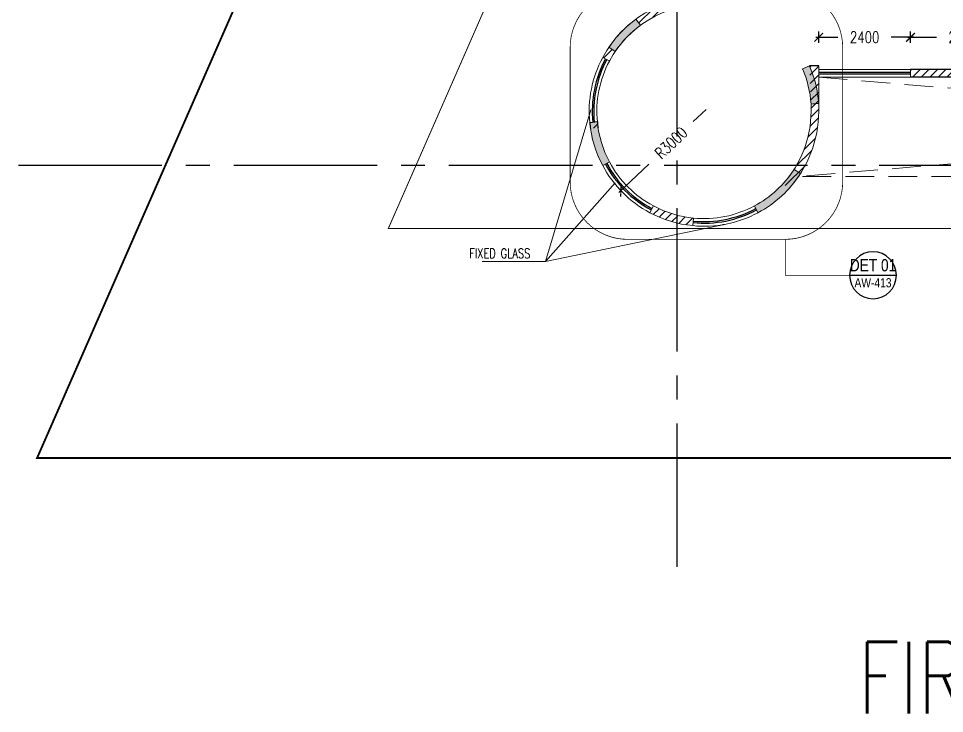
# Model space of a CAD drawing. Header units: millimetres. Extents: x -2076597 to 16308595, y -4402071 to 17875273.
# Drawn here: x -2075263 to -2051059, y -4252153 to -4233978 of the extents above; entities that cross this region are included whole.
import ezdxf
from ezdxf.enums import TextEntityAlignment as Align

# ---------------------------------------------------------------- set-up
doc = ezdxf.new("R2010")
doc.units = ezdxf.units.MM
for name, pattern in [('CENTER', [50.800000000000004, 31.75, -6.35, 6.35, -6.35]), ('CENTER2', [1.125, 0.75, -0.125, 0.125, -0.125]), ('DASHDOT', [1, 0.5, -0.25, 0, -0.25]), ('DASHED', [19.049999999999997, 12.7, -6.35]), ('DASHED2', [0.375, 0.25, -0.125])]:
    doc.linetypes.add(name, pattern=pattern)
for name, color, linetype, lineweight in [('A- GLAZING', 5, 'Continuous', 9), ('A- LIGHT LINE', 8, 'Continuous', 9), ('A- SHAFT', 8, 'Continuous', 9), ('A-COL HATCH', 252, 'Continuous', 9), ('A-DETL-GENF', 92, 'Continuous', 9), ('S-COLS', 7, 'Continuous', 9)]:
    doc.layers.add(name, color=color, linetype=linetype, lineweight=lineweight)
for name, color, linetype in [('A-DIMS', 4, 'Continuous'), ('A-GRID', 8, 'CENTER'), ('A-PARAPET WALL', 4, 'Continuous'), ('a-ref', 5, 'Continuous'), ('A-REFS', 3, 'DASHED'), ('A-SETBACK', 3, 'Continuous'), ('A-SITE BOUNDARY', 7, 'CENTER'), ('A-TXTROOM', 3, 'Continuous'), ('A-WALL', 2, 'Continuous'), ('A-WALL HATCH', 8, 'Continuous'), ('S-GRID', 252, 'CENTER2')]:
    doc.layers.add(name, color=color, linetype=linetype)
doc.styles.add('ARIAL', font='arial.ttf')
doc.styles.add('DIM 100', font='romans.shx', dxfattribs={"width": 0.8})
doc.styles.add('ROMANS', font='romans.shx', dxfattribs={"width": 0.75})
doc.dimstyles.new('1_100 MJR', dxfattribs={"dimscale": 100, "dimtxt": 1.75, "dimasz": 1, "dimexe": 1, "dimexo": 0, "dimgap": 0.09, "dimtad": 0, "dimdsep": 46, "dimtxsty": 'DIM 100', "dimblk": 'ARCHTICK', "dimcen": 0.09, "dimdle": 1, "dimclrd": 8, "dimclre": 8, "dimclrt": 256, "dimazin": 0, "dimtfac": 1, "dimtofl": 0, "dimtmove": 1, "dimatfit": 3, "dimfxl": 0, "dimtolj": 1, "dimtzin": 0, "dimlwd": -1, "dimlwe": -1, "dimarcsym": 0})
doc.dimstyles.new('DIMM-100', dxfattribs={"dimscale": 150, "dimtxt": 2, "dimasz": 1.5, "dimexe": 1, "dimexo": 0, "dimgap": 2, "dimtad": 0, "dimtoh": 1, "dimdec": 0, "dimzin": 0, "dimdsep": 46, "dimtxsty": 'ROMANS', "dimblk": 'ARCHTICK', "dimcen": 1.5, "dimdle": 0.5, "dimclrd": 8, "dimclre": 8, "dimclrt": 256, "dimazin": 0, "dimtfac": 1, "dimtdec": 0, "dimtix": 1, "dimtofl": 0, "dimtmove": 2, "dimatfit": 3, "dimldrblk": 'DOT', "dimfxl": 0, "dimtolj": 1, "dimtzin": 0, "dimarcsym": 0})

# ---------------------------------------------------------------- blocks, each defined once
blk = doc.blocks.new('Family - ___-240295-0_ ground floor')
at = {"layer": 'A-SETBACK', "linetype": 'DASHDOT', "lineweight": -2, "ltscale": 2000, "const_width": 25}
blk.add_lwpolyline([(76479.83439626312, 233662.6982867941), (47865.55767177325, 236124.157571312), (29165.90349804331, 193452.3024638332), (70914.59060184611, 193452.3024638332)], close=True, dxfattribs=at)
at = {"layer": 'A-SITE BOUNDARY', "ltscale": 100, "const_width": 50}
blk.add_lwpolyline([(83289.44024756085, 239099.080375459), (44095.86574142799, 242470.5927428864), (19985.75853242818, 187452.3024638332), (76141.3656168161, 187452.3024638332)], close=True, dxfattribs=at)
blk = doc.blocks.new('_ArchTick')
at = {"color": 0, "linetype": 'ByBlock', "const_width": 0.15}
blk.add_lwpolyline([(-0.5, -0.5), (0.5, 0.5)], dxfattribs=at)
blk = doc.blocks.new('*D563')
at = {"layer": 'A-DIMS', "color": 8, "lineweight": -2, "transparency": 16777216}
for p, q in [((-2052021.249916629, -4234468.829905193), (-2051268.484223605, -4234468.829905193)), ((-2051946.249916629, -4234618.829905193), (-2051946.249916629, -4234318.829905193)), ((-2049122.861387724, -4234468.829905193), (-2049875.627080748, -4234468.829905193)), ((-2049197.861387724, -4234618.829905193), (-2049197.861387724, -4234318.829905193))]:
    blk.add_line(p, q, dxfattribs=at)
at = {"layer": 'Defpoints', "color": 0, "transparency": 16777216}
for p in [(-2051946.249916629, -4234468.829905193), (-2051946.249916629, -4235310.528997533), (-2049197.861387724, -4235310.528995711)]:
    blk.add_point(p, dxfattribs=at)
at = {"layer": 'A-DIMS', "color": 8, "lineweight": -2, "transparency": 16777216, "xscale": 225, "yscale": 225, "zscale": 225, "rotation": 180}
blk.add_blockref('_ArchTick', (-2051946.249916629, -4234468.829905193), dxfattribs=at)
at = {"layer": 'A-DIMS', "color": 8, "lineweight": -2, "transparency": 16777216, "xscale": 225, "yscale": 225, "zscale": 225}
blk.add_blockref('_ArchTick', (-2049197.861387724, -4234468.829905193), dxfattribs=at)
at = {"layer": 'A-DIMS', "transparency": 16777216, "insert": (-2050572.055652176, -4234468.829905193), "char_height": 300, "attachment_point": 5, "style": 'ROMANS'}
blk.add_mtext('\\A1;2748', dxfattribs=at)
blk = doc.blocks.new('_Dot')
at = {"color": 0, "linetype": 'ByBlock', "lineweight": -2}
blk.add_line((-0.5, 0), (-1, 0), dxfattribs=at)
at = {"color": 0, "linetype": 'ByBlock', "const_width": 0.5}
blk.add_lwpolyline([(-0.25, 0, 1), (0.25, 0, 1)], format="xyb", close=True, dxfattribs=at)
blk = doc.blocks.new('*D565')
at = {"layer": 'A-DIMS', "color": 8, "lineweight": -2, "transparency": 16777216}
for p, q in [((-2054421.249916629, -4234468.829905193), (-2053842.678488058, -4234468.829905193)), ((-2054346.249916629, -4234618.829905193), (-2054346.249916629, -4234318.829905193)), ((-2051871.249916629, -4234468.829905193), (-2052449.8213452, -4234468.829905193)), ((-2051946.249916629, -4234618.829905193), (-2051946.249916629, -4234318.829905193))]:
    blk.add_line(p, q, dxfattribs=at)
at = {"layer": 'Defpoints', "color": 0, "transparency": 16777216}
for p in [(-2054346.249916629, -4234468.829905193), (-2054346.249916629, -4235213.164837502), (-2051946.249916629, -4235310.528995711)]:
    blk.add_point(p, dxfattribs=at)
at = {"layer": 'A-DIMS', "color": 8, "lineweight": -2, "transparency": 16777216, "xscale": 225, "yscale": 225, "zscale": 225, "rotation": 180}
blk.add_blockref('_ArchTick', (-2054346.249916629, -4234468.829905193), dxfattribs=at)
at = {"layer": 'A-DIMS', "color": 8, "lineweight": -2, "transparency": 16777216, "xscale": 225, "yscale": 225, "zscale": 225}
blk.add_blockref('_ArchTick', (-2051946.249916629, -4234468.829905193), dxfattribs=at)
at = {"layer": 'A-DIMS', "transparency": 16777216, "insert": (-2053146.249916629, -4234468.829905193), "char_height": 300, "attachment_point": 5, "style": 'ROMANS'}
blk.add_mtext('\\A1;2400', dxfattribs=at)
blk = doc.blocks.new('*D186')
at = {"layer": 'A-DIMS', "color": 8, "lineweight": -2, "transparency": 16777216}
for p, q in [((-2057291.979931631, -4236358.52508127), (-2057623.58068564, -4236674.828921966)), ((-2059571.319301376, -4238532.717353709), (-2058786.50893551, -4237784.110693619))]:
    blk.add_line(p, q, dxfattribs=at)
at = {"layer": 'Defpoints', "color": 0, "transparency": 16777216}
for p in [(-2057346.249916625, -4236410.291563948), (-2059517.049316383, -4238480.950871032)]:
    blk.add_point(p, dxfattribs=at)
at = {"layer": 'A-DIMS', "color": 8, "lineweight": -2, "transparency": 16777216, "xscale": 225, "yscale": 225, "zscale": 225, "rotation": 223.6475080082861}
blk.add_blockref('_ArchTick', (-2059517.049316383, -4238480.950871032), dxfattribs=at)
at = {"layer": 'A-DIMS', "transparency": 16777216, "insert": (-2058205.044810581, -4237229.469807785), "char_height": 300, "attachment_point": 5, "rotation": 43.64750800828608, "style": 'ROMANS'}
blk.add_mtext('\\A1;R3000', dxfattribs=at)
blk = doc.blocks.new('COLUMN 1')
at = {"layer": 'A-COL HATCH'}
h = blk.add_hatch(color=256, dxfattribs=at)
h.dxf.hatch_style = 1
edge = h.paths.add_edge_path()
edge.add_line((676504.883227638, -1021990.919331212), (676670.537102486, -1022102.985355274))
edge.add_arc((678989.691350352, -1023671.909692075), 2800.000000000935, 126.39681768591399, 145.9213691660158, ccw=False)
edge.add_line((677328.2436452573, -1021418.114776108), (677209.5688091767, -1021257.129424967))
edge.add_arc((678989.6913503432, -1023671.909692071), 2999.999999994325, 126.3968176858439, 145.9213691659218)
h = blk.add_hatch(color=256, dxfattribs=at)
h.dxf.hatch_style = 1
h.paths.add_polyline_path([(681744.56747068, -1022477.142869942), (681560.8048172458, -1022556.081279151, -0.0872627176593484), (681788.1271947036, -1023479.136166304, -0.0036623142462053), (681987.6391271669, -1023465.172327116, 0.0863550727292272)])
h = blk.add_hatch(color=256, dxfattribs=at)
h.dxf.hatch_style = 1
edge = h.paths.add_edge_path()
edge.add_line((676201.2584854094, -1023948.343604803), (676002.2215396444, -1023967.947028499))
edge.add_arc((678987.7757198415, -1023673.895609368), 2999.999999997453, 185.6249999643628, 208.1335109795934)
edge.add_line((676342.2220263314, -1025088.478818208), (676518.606281287, -1024994.19946973))
edge.add_arc((678987.7757198443, -1023673.895609364), 2800.000000000592, 185.6250000517407, 208.1341189067972, ccw=False)
h = blk.add_hatch(color=256, dxfattribs=at)
h.dxf.hatch_style = 1
edge = h.paths.add_edge_path()
edge.add_line((681510.590646897, -1025297.288612865), (681342.4029850941, -1025189.06241263))
edge.add_arc((678987.7757198378, -1023673.895609364), 2800.000000001885, 298.1016746230259, 327.23933576966607, ccw=False)
edge.add_line((680306.6811777642, -1026143.812286716), (680400.8887104763, -1026320.234906524))
edge.add_arc((678987.7757198378, -1023673.895609364), 3000.000000001306, 298.1016746231018, 327.2393357696412)
at = {"layer": 'S-COLS'}
for points in [[(676504.883227638, -1021990.919331212), (676670.537102486, -1022102.985355273, -0.0853986252948241), (677328.2436452573, -1021418.114776108), (677209.5688091768, -1021257.129424967, 0.0853986252947777)], [(676201.2584854094, -1023948.343604803), (676002.2215396445, -1023967.947028499, 0.098528900046784), (676342.2220263314, -1025088.478818208), (676518.606281287, -1024994.19946973, -0.0985315779965202)], [(681510.590646897, -1025297.288612865), (681342.4029850941, -1025189.062412631, -0.1278264958239038), (680306.6811777642, -1026143.812286716), (680400.8887104765, -1026320.234906524, 0.1278264958234775)]]:
    blk.add_lwpolyline(points, format="xyb", close=True, dxfattribs=at)
blk.add_lwpolyline([(681745.4380841879, -1022476.76888293), (681560.8048172458, -1022556.081279151, -0.0872627176593477), (681788.1271947036, -1023479.136166304, -0.0036623142462058), (681987.6391271669, -1023465.172327116, 0.0863546701332711), (681744.569376789, -1022477.147213772, 0.6486826724455609)], format="xyb", dxfattribs=at)
at = {"layer": 'S-GRID', "ltscale": 5000}
for p, q in [((678285.9451848799, -1035578.755195804), (678285.9451848799, -974745.3796445802)), ((661071.4409208517, -1025074.136166375), (726350.6785720717, -1025074.136166375))]:
    blk.add_line(p, q, dxfattribs=at)
blk = doc.blocks.new('REF')
at = {"layer": 'a-ref'}
blk.add_arc((0, 0), 766.25, 0, 180, dxfattribs=at)
at = {"layer": 'A-REFS'}
blk.add_line((-766.25, 0), (766.25, 0), dxfattribs=at)
at = {"layer": 'A-REFS', "color": 10, "linetype": 'Continuous', "style": 'ARIAL', "width": 0.8}
blk.add_attdef('01', text='', height=400, dxfattribs=at).set_placement((0, 327.980721080392), align=Align.MIDDLE_CENTER)
blk.add_attdef('AW-305', text='', height=300, dxfattribs=at).set_placement((0, -245.8287309983643), align=Align.MIDDLE)

msp = doc.modelspace()

# ---------------------------------------------------------------- hatches: boundary and pattern name
at = {"layer": 'A-WALL HATCH'}
h = msp.add_hatch(dxfattribs=at)
h.set_pattern_fill('ANSI31', color=256, scale=50)
h.set_pattern_definition([(45, (-2740619.584715616, -3221090.151150383), (-112.2532015133644, 112.2532015133644), [])])
edge = h.paths.add_edge_path()
edge.add_line((-2054346.249916629, -4236410.291563943), (-2054346.249916629, -4235213.164837502))
edge.add_line((-2054346.249916629, -4235213.164837502), (-2054546.24991663, -4235213.164837502))
edge.add_line((-2054546.24991663, -4235213.164837502), (-2054589.456259679, -4235213.543168344))
edge.add_line((-2054589.456259679, -4235213.543168344), (-2054546.24991663, -4236410.291563943))
edge.add_arc((-2057346.249916632, -4236410.291563943), 2800.00000000326, -30.005610287590287, 0, ccw=False)
edge.add_line((-2054921.515882844, -4237810.528995734), (-2054693.075377592, -4237810.528995734))
edge.add_arc((-2057346.249916634, -4236410.291563943), 3000.000000005044, 332.1767334542461, 360)
edge = h.paths.add_edge_path()
edge.add_line((-2054693.075377592, -4237810.528995734), (-2054921.515882844, -4237810.528995734))
edge.add_arc((-2057346.249916624, -4236410.291563943), 2799.99999999692, 317.6251091760399, 329.9943897123286, ccw=False)
edge.add_line((-2055277.747748037, -4238297.431934584), (-2055129.319289619, -4238431.483933564))
edge.add_arc((-2057346.249916634, -4236410.291563943), 3000.00000000521, 317.6443338575693, 332.1767334542419)
edge = h.paths.add_edge_path()
edge.add_arc((-2057346.249916621, -4236410.291563943), 2800.000000003293, 255.48379815645, 264.3750000026116, ccw=False)
edge.add_line((-2058048.080451589, -4239120.906604882), (-2058048.080451589, -4239327.042136103))
edge.add_arc((-2057346.249916632, -4236410.291563943), 2999.999999998814, 256.4706454072706, 264.3750000027981)
edge.add_line((-2057640.301337474, -4239395.845743973), (-2057620.697909417, -4239196.808798634))
edge = h.paths.add_edge_path()
edge.add_line((-2058666.160779737, -4238879.671104122), (-2058760.440127109, -4239056.055356983))
edge.add_arc((-2057346.24991663, -4236410.291563943), 2999.99999999884, 241.8749999999898, 256.4706454072618)
edge.add_line((-2058048.080451589, -4239327.042136103), (-2058048.080451589, -4239120.906604882))
edge.add_arc((-2057346.249916627, -4236410.291563943), 2800.00000000176, 241.8750000000869, 255.48379815657, ccw=False)
edge = h.paths.add_edge_path()
edge.add_line((-2060132.767151322, -4236684.739556763), (-2060331.804096657, -4236704.342984822))
edge.add_arc((-2057346.249916639, -4236410.291563932), 2999.999999992507, 185.6249999979734, 188.6019864379219)
edge.add_line((-2060312.50350487, -4236859.000434194), (-2060114.749613132, -4236829.110654324))
edge.add_arc((-2057346.249916624, -4236410.291563943), 2800.000000004406, 185.6249999978075, 188.6024861288247, ccw=False)
edge = h.paths.add_edge_path()
edge.add_line((-2059663.879948709, -4234839.116515003), (-2059829.533896414, -4234727.050441653))
edge.add_arc((-2057346.249916637, -4236410.291563943), 2999.999999993061, 145.869454217971, 151.8750000001221)
edge.add_line((-2059992.013709679, -4234996.101353474), (-2059815.629456809, -4235090.380700834))
edge.add_arc((-2057346.249916632, -4236410.291563943), 2799.999999999241, 145.8657460062892, 151.8750000000812, ccw=False)
edge = h.paths.add_edge_path()
edge.add_line((-2058048.080451589, -4233699.676522993), (-2058048.080451589, -4233493.540991783))
edge.add_arc((-2057346.249916627, -4236410.291563943), 3000.000000000013, 103.5293545928247, 126.3394042636513)
edge.add_line((-2059123.95182606, -4233993.728731904), (-2059005.292273042, -4234154.725457702))
edge.add_arc((-2057346.249916632, -4236410.291563943), 2799.999999996802, 104.51620184333851, 126.3356931433909, ccw=False)
edge = h.paths.add_edge_path()
edge.add_line((-2057133.080451589, -4231810.532120954), (-2057333.080451587, -4231810.532120954))
edge.add_line((-2057333.080451587, -4231810.532120954), (-2057333.080451587, -4233410.320469882))
edge.add_arc((-2057346.249916634, -4236410.291563943), 3000.000000001551, 89.74848093696825, 103.5293545926437)
edge.add_line((-2058048.080451589, -4233493.540991783), (-2058048.080451589, -4233699.676522993))
edge.add_arc((-2057346.249916619, -4236410.291563943), 2800.000000000021, 90.00000000020009, 104.5162018435968, ccw=False)
edge.add_line((-2057346.249916629, -4233610.291563943), (-2057133.080451589, -4233610.291563943))
edge.add_line((-2057133.080451589, -4233610.291563943), (-2057133.080451589, -4231810.532120954))
h.paths.add_polyline_path([(-2057133.080451589, -4231432.968899783), (-2057333.080451587, -4231432.968899783), (-2057333.080451587, -4231810.532120954), (-2057133.080451589, -4231810.532120954)])
h = msp.add_hatch(dxfattribs=at)
h.set_pattern_fill('ANSI31', color=256, scale=50)
h.set_pattern_definition([(45, (-2740619.584715616, -3139859.151150383), (-112.2532015133644, 112.2532015133644), [])])
h.paths.add_polyline_path([(-2050247.861387678, -4235310.528995711), (-2051946.249916629, -4235310.528995711), (-2051946.249916629, -4235510.528995711), (-2050247.861387678, -4235510.528995711)])
h.paths.add_polyline_path([(-2049197.861387724, -4235310.528995711), (-2050247.861387678, -4235310.528995711), (-2050247.861387678, -4235510.528995711), (-2049197.861387724, -4235510.528995711)])
h.paths.add_polyline_path([(-2042147.861387677, -4235310.528995711), (-2043197.861387724, -4235310.528995711), (-2043197.861387724, -4235510.528995711), (-2042147.861387677, -4235510.528995711)])
h.paths.add_polyline_path([(-2041097.861387677, -4235310.528995711), (-2042147.861387677, -4235310.528995711), (-2042147.861387677, -4235510.528995711), (-2041097.861387677, -4235510.528995711)])
h.paths.add_polyline_path([(-2032997.861387677, -4235310.528995711), (-2035097.861387722, -4235310.528995711), (-2035097.861387722, -4235510.528995711), (-2032997.861387677, -4235510.528995711)])
h.paths.add_polyline_path([(-2025422.862446667, -4235310.528995711), (-2026997.861387722, -4235310.528995711), (-2026997.861387677, -4235510.528995711), (-2025422.862446667, -4235510.528995711)])

# ---------------------------------------------------------------- linework, layer by layer
at = {"layer": 'A- GLAZING'}
for p, q in [((-2051946.249916629, -4235310.528997533), (-2054346.249916629, -4235310.529019374)), ((-2051946.249916629, -4235510.528997533), (-2054346.249916629, -4235510.529019374))]:
    msp.add_line(p, q, dxfattribs=at)
for centre, radius, start, end in [((-2057346.249916629, -4236410.291563943), 3000, 151.8750000011342, 185.6250000516417), ((-2057346.249916629, -4236410.291563943), 2800, 151.8750000011342, 185.6250000516417), ((-2057346.249916624, -4236410.291563932), 3000.000000006274, 208.1249999988658, 241.8750000364292), ((-2057346.249916629, -4236410.291563943), 2800, 208.1249999988658, 241.8750000364292), ((-2057346.249916629, -4236410.291563943), 3000, 264.3750000040773, 298.1249999635708), ((-2057346.249916629, -4236410.291563943), 2800, 264.3750000040773, 298.1249999635708)]:
    msp.add_arc(centre, radius, start, end, dxfattribs=at)
at = {"layer": 'A- LIGHT LINE'}
msp.add_line((-2061490.178253896, -4240333.245315552), (-2063146.280203818, -4240333.245315552), dxfattribs=at)
at = {"layer": 'A- SHAFT', "linetype": 'DASHED2', "ltscale": 3000}
for p, q in [((-2023647.863612702, -4235510.528995711), (-2054874.571807425, -4238110.528995734)), ((-2054346.249916629, -4235510.528995711), (-2023647.863612702, -4238110.528995734)), ((-2023647.863612702, -4238110.528995734), (-2054874.571807425, -4238110.528995734))]:
    msp.add_line(p, q, dxfattribs=at)
at = {"layer": 'A-PARAPET WALL'}
for p, q in [((-2051946.249916629, -4235390.528997533), (-2054346.249916629, -4235390.529019374)), ((-2051946.249916629, -4235430.528997533), (-2054346.249916629, -4235430.529019374))]:
    msp.add_line(p, q, dxfattribs=at)
for radius, start, end in [(2920, 151.8750000011342, 185.6250000516417), (2880, 151.8750000011342, 185.6250000516417), (2920, 208.1249999988658, 241.8750000364292), (2880, 208.1249999988658, 241.8750000364292), (2920, 264.3750000040773, 298.1249999635708), (2880, 264.3750000040773, 298.1249999635708)]:
    msp.add_arc((-2057346.249916629, -4236410.291563943), radius, start, end, dxfattribs=at)
at = {"layer": 'a-ref', "linetype": 'DASHDOT', "ltscale": 1000, "const_width": 20}
msp.add_lwpolyline([(-2055219.347493155, -4239753.805315271), (-2059342.847493155, -4239753.805315271, -0.414213562373095), (-2060842.847493155, -4238253.805315271), (-2060842.847493155, -4234730.805315271, -0.414213562373095), (-2059342.847493155, -4233230.805315271), (-2055219.347493155, -4233230.805315271, -0.414213562373095), (-2053719.347493155, -4234730.805315271), (-2053719.347493155, -4238253.805315271, -0.414213562373095)], format="xyb", close=True, dxfattribs=at)
msp.add_lwpolyline([(-2055219.347493155, -4239753.805315271), (-2055219.347493155, -4240692.805315271), (-2053539.847493155, -4240692.805315271)], dxfattribs=at)
at = {"layer": 'a-ref'}
msp.add_arc((-2052926.847493155, -4240692.805315271), 613, 180, 0, dxfattribs=at)
at = {"layer": 'A-WALL', "lineweight": 18}
for p, q in [((-2059815.629456809, -4235090.380700834), (-2059992.013709679, -4234996.101353474)), ((-2054346.249916629, -4236410.291563943), (-2054346.249916629, -4235213.164837502)), ((-2051946.249916629, -4235510.528995711), (-2051946.249916629, -4235310.528995711)), ((-2054546.24991663, -4236410.291563943), (-2054546.24991663, -4236215.532120883)), ((-2058666.160779737, -4238879.671104122), (-2058760.440127109, -4239056.055356983)), ((-2057620.697909417, -4239196.808798634), (-2057640.301337474, -4239395.845743973))]:
    msp.add_line(p, q, dxfattribs=at)
at = {"layer": 'A-WALL'}
for p, q in [((-2054346.249916629, -4235213.164837502), (-2054588.58755228, -4235213.164837502)), ((-2049197.861387724, -4235310.528995711), (-2051946.249916629, -4235310.528995711)), ((-2049197.861387724, -4235510.528995711), (-2051946.249916629, -4235510.528995711))]:
    msp.add_line(p, q, dxfattribs=at)
msp.add_lwpolyline([(-2060132.767151322, -4236684.739556763), (-2060331.804096657, -4236704.342984822)], dxfattribs=at)
at = {"layer": 'A-WALL', "lineweight": 18}
for radius, start, end in [(3000, 89.94665282648111, 151.8750000011342), (2800, 90, 151.8750000011342), (2800, 317.6251090969503, 0), (3000, 317.6443338036624, 0), (3000, 241.8750000364292, 264.3750000040773), (2800, 241.8750000364292, 264.3750000040773)]:
    msp.add_arc((-2057346.249916629, -4236410.291563943), radius, start, end, dxfattribs=at)
at = {"layer": 'A-WALL'}
for radius, end in [(3000, 188.594988789876), (2800, 188.5949885748423)]:
    msp.add_arc((-2057346.249916629, -4236410.291563943), radius, 185.6250000516417, end, dxfattribs=at)

# ---------------------------------------------------------------- block references
at = {"layer": 'A-DETL-GENF', "color": 8}
msp.add_blockref('Family - ___-240295-0_ ground floor', (-2094762.451989525, -4432922.911459573), dxfattribs=at)
at = {"layer": 'A-GRID', "color": 8}
msp.add_blockref('COLUMN 1', (-2736334.025636468, -3212736.395954572), dxfattribs=at)
at = {"layer": 'A-REFS', "xscale": 0.8, "yscale": 0.8, "zscale": 0.8}
msp.add_blockref('REF', (-2052926.847493155, -4240692.805315271), dxfattribs=at).add_auto_attribs({'01': 'DET 01', 'AW-305': 'AW-413'})

# ---------------------------------------------------------------- texts
at = {"layer": 'A-TXTROOM', "attachment_point": 1, "style": 'ROMANS'}
for s, insert, char_height, width in [('\\pi966.46;FIXED GLASS ', (-2064445.421587496, -4239996.026034791, 6.24155335e-07), 250.2824545145634, 3684.893068894183), ('FIRST FLOOR PLAN', (-2053319.009179589, -4250276.056795836, 6.241553350000002e-07), 1877.118408859226, 34164.27509053538)]:
    msp.add_mtext(s, dxfattribs=dict(at, insert=insert, char_height=char_height, width=width))

# ---------------------------------------------------------------- dimensions: what is measured, and where the dimension line sits
at = {"layer": 'A-DIMS'}
for base, p1, p2, picture, middle in [((-2054346.249916629, -4234468.829905193), (-2051946.249916629, -4235310.528995711), (-2054346.249916629, -4235213.164837502), '*D565', (-2053146.249916629, -4234468.829905193)), ((-2051946.249916629, -4234468.829905193), (-2049197.861387724, -4235310.528995711), (-2051946.249916629, -4235310.528997533), '*D563', (-2050572.055652176, -4234468.829905193))]:
    dim = msp.add_linear_dim(base=base, p1=p1, p2=p2, dimstyle='DIMM-100', override={"dimfxlon": 1}, dxfattribs=at)
    dim.commit()
    dim.dimension.update_dxf_attribs({"geometry": picture, "text_midpoint": middle})
dim = msp.add_radius_dim(center=(-2057346.249916625, -4236410.291563948), mpoint=(-2059517.049316383, -4238480.950871032), dimstyle='DIMM-100', dxfattribs=at)
dim.commit()
dim.dimension.update_dxf_attribs({"geometry": '*D186', "text_midpoint": (-2058205.044810581, -4237229.469807785), "dimtype": 132})

# ---------------------------------------------------------------- leaders
at = {"layer": 'A- LIGHT LINE'}
for points in [[(-2060302.134247952, -4236369.471456584), (-2061490.178253896, -4240333.245315552)], [(-2059669.397132772, -4238276.416875131), (-2061490.178253896, -4240333.245315552)], [(-2056760.978951151, -4239352.647405263), (-2061490.178253896, -4240333.245315552)]]:
    msp.add_leader(points, dimstyle='1_100 MJR', dxfattribs=at)

doc.saveas('drawing.dxf')
